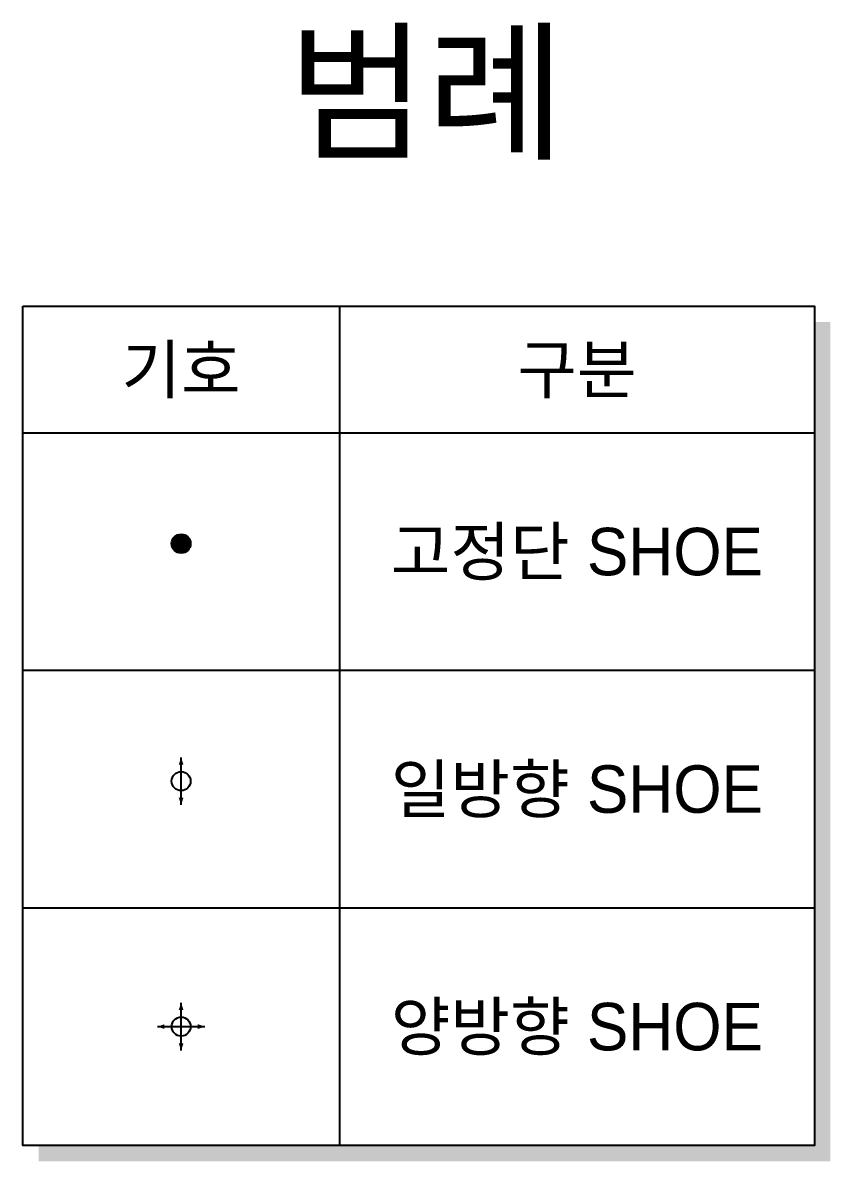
# Model space of a CAD drawing. Header units: feet. Extents: x 0 to 168200, y 0 to 118800.
# Drawn here: x 101510 to 111710, y 19189 to 33568 of the extents above; entities that cross this region are included whole.
import ezdxf
from ezdxf.enums import TextEntityAlignment as Align

# ---------------------------------------------------------------- set-up
doc = ezdxf.new("R2010")
doc.units = ezdxf.units.FT
doc.header["$LTSCALE"] = 1100
doc.header["$MEASUREMENT"] = 0
for name, color, linetype in [('CS-CONC-LEAN', 3, 'CONTINUOUS'), ('CS-TABL-LIN1', 4, 'CONTINUOUS'), ('CS-TABL-LIN2', 1, 'CONTINUOUS'), ('CS-TABL-TEX1', 6, 'CONTINUOUS'), ('CS-TABL-TEX2', 3, 'CONTINUOUS'), ('CZ-TEX1', 6, 'CONTINUOUS')]:
    doc.layers.add(name, color=color, linetype=linetype)
doc.styles.add('A_STANDARD', font='')
doc.styles.get('A_STANDARD').set_extended_font_data('Dotum')

msp = doc.modelspace()

# ---------------------------------------------------------------- linework, layer by layer
at = {"layer": 'CS-CONC-LEAN'}
for p, q in [((103510, 23689), (103510, 24289)), ((103510, 20589), (103510, 21189)), ((103210, 20889), (103810, 20889))]:
    msp.add_line(p, q, dxfattribs=at)
at = {"layer": 'CS-CONC-LEAN', "const_width": 120}
msp.add_lwpolyline([(103570, 26989, 1), (103450, 26989, 1)], format="xyb", close=True, dxfattribs=at)
at = {"layer": 'CS-CONC-LEAN'}
for centre in [(103510, 26989), (103510, 23989), (103510, 20889)]:
    msp.add_circle(centre, 120, dxfattribs=at)
for points in [[(103510, 24289), (103480, 24199), (103510, 24289), (103540, 24199)], [(103510, 23689), (103480, 23779), (103510, 23689), (103540, 23779)], [(103510, 21189), (103480, 21099), (103510, 21189), (103540, 21099)], [(103210, 20889), (103300, 20859), (103210, 20889), (103300, 20919)], [(103810, 20889), (103720, 20859), (103810, 20889), (103720, 20919)], [(103510, 20589), (103480, 20679), (103510, 20589), (103540, 20679)]]:
    msp.add_solid(points, dxfattribs=at)
at = {"layer": 'CS-TABL-LIN1'}
msp.add_lwpolyline([(101510, 29989), (111510, 29989), (111510, 19389), (101510, 19389)], close=True, dxfattribs=at)
for points in [[(111510, 29789), (111710, 29789), (111510, 19389), (111710, 19389)], [(101710, 19389), (111710, 19389), (101710, 19189), (111710, 19189)]]:
    msp.add_solid(points, dxfattribs=at)
at = {"layer": 'CS-TABL-LIN2'}
for p, q in [((105510, 29989), (105510, 19389)), ((101510, 28389), (111510, 28389)), ((101510, 25389), (111510, 25389)), ((101510, 22389), (111510, 22389))]:
    msp.add_line(p, q, dxfattribs=at)

# ---------------------------------------------------------------- texts
at = {"layer": 'CS-TABL-TEX1', "style": 'A_STANDARD'}
for s, p in [('기호', (103510, 28889)), ('구분', (108510, 28889))]:
    msp.add_text(s, height=600, dxfattribs=at).set_placement(p, align=Align.CENTER)
at = {"layer": 'CS-TABL-TEX2', "style": 'A_STANDARD'}
for s, p in [('고정단 SHOE', (108510, 26589)), ('일방향 SHOE', (108510, 23589)), ('양방향 SHOE', (108510, 20589))]:
    msp.add_text(s, height=600, dxfattribs=at).set_placement(p, align=Align.CENTER)
at = {"layer": 'CZ-TEX1', "style": 'A_STANDARD'}
msp.add_text('범례', height=1400, dxfattribs=at).set_placement((106610, 31989), align=Align.CENTER)

doc.saveas('drawing.dxf')
